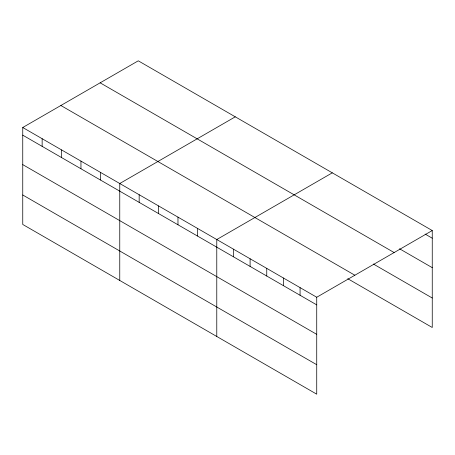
<?xml version="1.0" encoding="UTF-8"?>
<svg xmlns="http://www.w3.org/2000/svg" width="455" height="455" viewBox="0 0 455 455"><rect width="100%" height="100%" fill="white"/><g stroke="black" fill="none" stroke-linecap="round" stroke-linejoin="round"><path stroke-width="0.68" d="M22.75 127.508L316.731 297.24L316.731 394.184L22.75 224.457L22.75 127.508L138.269 60.816L432.25 230.543L432.25 327.492L347.768 278.71M235.28 116.827L119.762 183.519L119.762 280.468M332.298 172.837L216.779 239.529L216.779 336.478M316.731 297.24L432.25 230.543M425.112 234.069L432.25 238.192M399.53 248.766L432.25 267.659M100.145 82.827L394.127 252.553M373.35 264.014L432.25 298.019M60.873 105.503L354.854 275.229M22.75 135.158L316.731 304.884M22.75 164.625L316.731 334.351M22.75 194.985L316.731 364.717M300.072 287.623L300.072 295.267M283.414 278.005L283.414 285.649M266.755 268.387L266.755 276.031M250.096 258.77L250.096 266.414M233.438 249.152L233.438 256.796M197.373 228.33L197.373 235.974M177.973 217.126L177.973 224.776M158.567 205.927L158.567 213.571M139.167 194.723L139.167 202.367M100.362 172.32L100.362 179.964M80.956 161.115L80.956 168.765M61.556 149.917L61.556 157.561M42.15 138.712L42.15 146.356"/></g></svg>
